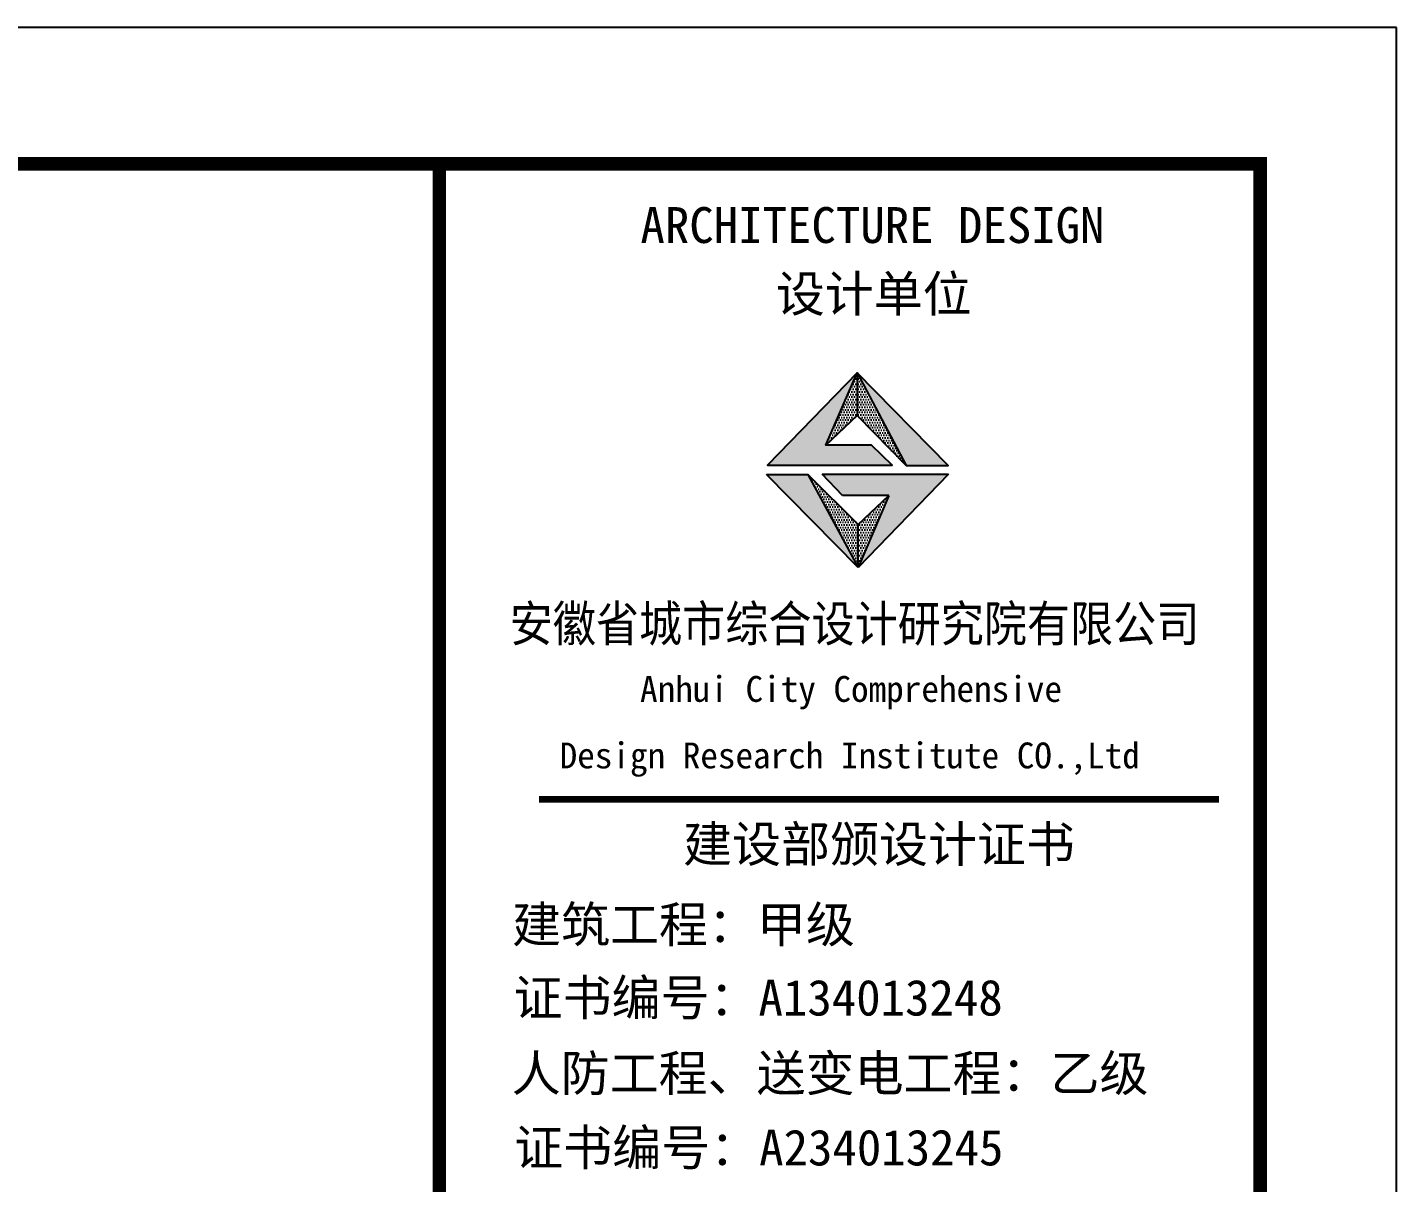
# Model space of a CAD drawing. Extents: x 19118 to 566552, y -1188739 to 92943.
# Drawn here: x 220422 to 235462, y -713210 to -700514 of the extents above; entities that cross this region are included whole.
import ezdxf

# ---------------------------------------------------------------- set-up
doc = ezdxf.new("R2010")
doc.units = 0
doc.header["$LTSCALE"] = 1000
doc.header["$MEASUREMENT"] = 0
doc.layers.add('PUB_TITLE', color=4, linetype='CONTINUOUS')
doc.layers.add('图框', color=4, linetype='CONTINUOUS')
doc.styles.add('黑体', font='simhei.ttf', dxfattribs={"width": 0.6, "height": 4.3})

msp = doc.modelspace()

# ---------------------------------------------------------------- hatches: boundary and pattern name
at = {"layer": '图框'}
for points in [[(229193.94, -705104.36), (229535.4, -704312.31), (228550.82, -705324.22), (229921.72, -705324.22), (229694.27, -705104.36)], [(230073.32, -705328.43), (230537.46, -705328.43), (229535.4, -704312.31)], [(228994.8, -705426.09), (228539.62, -705426.09), (229548.73, -706451.06)], [(229151.77, -705423.02), (229375.6, -705657.93), (229882.69, -705657.93), (229548.73, -706451.06), (230538.2, -705423.02)]]:
    msp.add_hatch(color=1, dxfattribs=at).paths.add_polyline_path(points)
h = msp.add_hatch(dxfattribs=at)
h.set_pattern_fill('DOTS', color=256, scale=450, style=0)
h.set_pattern_definition([(0, (-3189508.824, 587262.446), (14.0625, 28.125), [0, -28.125])])
h.paths.add_polyline_path([(229548.73, -706451.06), (229548.73, -705978.63), (228994.8, -705426.09)])
h.paths.add_polyline_path([(229882.69, -705657.93), (229548.73, -705978.63), (229548.73, -706451.06)])
h.paths.add_polyline_path([(229535.4, -704312.31), (229535.4, -704778.11), (230073.32, -705328.43)])
h.paths.add_polyline_path([(229535.4, -704778.11), (229535.4, -704312.31), (229193.94, -705104.36)])

# ---------------------------------------------------------------- linework, layer by layer
at = {"layer": 'PUB_TITLE'}
msp.add_lwpolyline([(77811.65, -789614.24), (235461.65, -789614.24), (235461.65, -700514.24), (77811.65, -700514.24)], close=True, dxfattribs=at)
at = {"layer": 'PUB_TITLE', "const_width": 150}
msp.add_lwpolyline([(81561.65, -788114.24), (233961.65, -788114.24), (233961.65, -702014.24), (81561.65, -702014.24)], close=True, dxfattribs=at)
at = {"layer": '图框'}
for p, q in [((229193.94, -705104.36), (229535.4, -704312.31)), ((229535.4, -704312.31), (230073.32, -705328.43)), ((229548.73, -706451.06), (228539.62, -705426.09)), ((228539.62, -705426.09), (228994.8, -705426.09)), ((229548.73, -706451.06), (228539.62, -705426.09)), ((228539.62, -705426.09), (228994.8, -705426.09)), ((228539.62, -705426.09), (228994.8, -705426.09)), ((229548.73, -705978.63), (228994.8, -705426.09)), ((229151.77, -705423.02), (230538.2, -705423.02)), ((229375.6, -705657.93), (229151.77, -705423.02)), ((230538.2, -705423.02), (229548.73, -706451.06)), ((229882.69, -705657.93), (229375.6, -705657.93)), ((229548.73, -705978.63), (229882.69, -705657.93)), ((229882.69, -705657.93), (229548.73, -706451.06)), ((229548.73, -706451.06), (229548.73, -705978.63)), ((229548.73, -706451.06), (229548.73, -705978.63)), ((229548.73, -706451.06), (229548.73, -705978.63))]:
    msp.add_line(p, q, dxfattribs=at)
at = {"layer": '图框', "color": 1}
for p, q in [((229548.73, -706451.06), (228539.62, -705426.09)), ((228994.8, -705426.09), (229548.73, -706451.06))]:
    msp.add_line(p, q, dxfattribs=at)
at = {"layer": '图框', "color": 4, "const_width": 147.89}
msp.add_lwpolyline([(224947.8, -702014.24), (233961.65, -702014.24), (233961.65, -788114.24), (224947.8, -788114.24)], close=True, dxfattribs=at)
at = {"layer": '图框'}
for points in [[(229694.27, -705104.36), (229193.94, -705104.36), (229535.4, -704778.11), (230073.32, -705328.43), (230537.46, -705328.43), (229535.4, -704312.31), (228550.82, -705324.22), (229921.72, -705324.22), (229694.27, -705104.36)], [(229535.4, -704312.31), (229535.4, -704778.11)]]:
    msp.add_lwpolyline(points, dxfattribs=at)
at = {"layer": '图框', "color": 4, "const_width": 74.7}
msp.add_lwpolyline([(226040.87, -708998.22), (233510.87, -708998.22)], dxfattribs=at)

# ---------------------------------------------------------------- texts
at = {"layer": '图框', "color": 4, "style": '黑体'}
for s, height, p in [('ARCHITECTURE DESIGN', 394.416, (227155.41, -702883.82)), ('设计单位', 394.416, (228642.39, -703639.23)), ('Anhui City Comprehensive ', 283.86, (227151.42, -707926.5)), (' Design Research Institute CO.,Ltd', 283.86, (226075.38, -708656.97)), ('建设部颁设计证书', 394.416, (227624.13, -709686.2)), (' 建筑工程：甲级', 394.416, (225477.2, -710570.05)), ('证书编号：A134013248', 394.416, (225762.53, -711373.77)), ('人防工程、送变电工程：乙级', 394.416, (225741.81, -712204.34)), ('证书编号：A234013245', 394.416, (225769.71, -713020.58))]:
    msp.add_text(s, height=height, dxfattribs=at).set_placement(p)
at = {"layer": '图框', "color": 4, "style": '黑体', "width": 0.88}
msp.add_text('安徽省城市综合设计研究院有限公司', height=394.416, dxfattribs=at).set_placement((225720.18, -707263.57))

doc.saveas('drawing.dxf')
